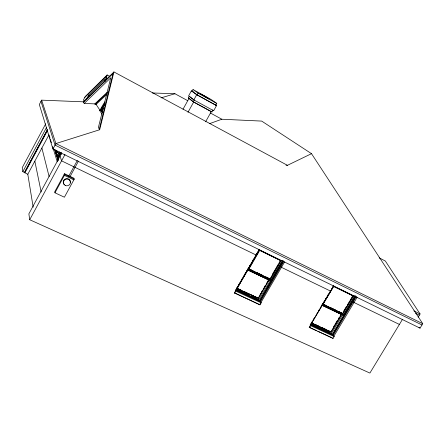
<?xml version="1.0" encoding="UTF-8"?>
<svg xmlns="http://www.w3.org/2000/svg" width="445" height="445" viewBox="0 0 445 445"><rect width="100%" height="100%" fill="white"/><g stroke="black" fill="none" stroke-linecap="round" stroke-linejoin="round"><path stroke-width="0.67" d="M77.313 160.45L68.814 176.098L69.982 176.698L69.637 176.409M99.302 129.111L113.024 73.597L83.521 102.283M52.944 149.042L55.903 143.546L99.674 129.745L113.926 71.934L287.431 165.323L311.506 153.67L422.75 323.699L420.036 328.143L52.944 149.042L39.327 104.48L41.63 100.147L83.248 101.822L113.926 71.934M105.776 80.328L107.145 74.971L109.581 76.273M104.136 81.925L104.814 79.288L88.705 95.046L86.463 99.202M105.12 81.53L106.477 76.206L84.773 97.438M45.713 123.805L22.25 167.637L22.829 171.67L27.801 174.268L33.175 207.186M22.829 171.67L46.425 127.632M24.475 172.443L47.404 129.667M24.503 172.627L47.398 129.918M24.842 172.877L47.609 130.413M27.801 174.268L48.972 134.824L49.985 138.122M55.625 151.684L56.281 150.46M55.681 151.867L56.276 150.766M55.391 149.993L55.035 149.82L56.276 153.764L55.92 153.592L57.194 151.222M60.253 152.641L57.322 158.07L56.037 153.964L57.633 151M56.576 153.208L57.177 152.095M57.9 151.356L56.398 154.137L57.483 157.591M57.005 156.078L59.129 152.145M57.066 156.267L59.496 151.773M58.022 160.3L57.444 158.465L60.709 152.418M59.53 154.849L60.448 153.147M61.265 152.246L57.811 158.643L58.289 160.161M61.71 153.063L28.875 213.856L29.72 219.747L369.895 373.066L402.491 319.343M29.72 219.747L65.003 154.498M68.919 175.808L64.536 173.711L54.713 191.834L54.963 192.802L64.397 197.218L74.248 179.118L73.92 178.206L70.171 176.409M54.963 192.802L64.831 174.607L64.536 173.711M102.011 114.131L99.747 110.672L101.143 108.096A15.247 3.02 -62.7 0 1 104.959 101.888M102.678 112.852L100.793 110.01L101.521 108.663A12.121 2.397 -62.7 0 1 104.191 104.252M102.645 112.463L101.132 110.188L101.861 108.836A12.121 2.403 -62.7 0 1 104.531 104.43M102.461 111.567L101.36 109.921L101.911 108.908A11.726 2.325 -62.7 0 1 104.492 104.642M69.976 176.732L78.476 161.084M193.275 91.876L191.406 90.819L188.597 95.886L193.831 99.903L213.667 110.727L216.537 105.587L215.491 104.836M193.28 101.822L188.346 97.978L189.281 96.292L194.237 100.092L193.28 101.822L212.004 112.018L212.955 110.304M193.03 89.534L192.095 91.225L197.124 94.902L215.831 105.17L216.787 103.457L211.331 99.608L193.03 89.534L198.086 93.172L216.787 103.457M183.006 109.248L189.03 98.384L193.686 102.005L211.297 111.595L205.596 121.791M193.831 99.903L196.718 94.707L191.406 90.819M197.124 94.902L198.086 93.172M187.985 112.262L193.686 102.005M236.974 287.826L237.663 286.63M238.359 285.44L239.393 283.649M240.083 282.453L240.773 281.262M241.463 280.066L242.497 278.275M243.187 277.085L243.877 275.889M244.566 274.693L245.607 272.907M246.296 271.711L246.986 270.516M247.676 269.325L248.711 267.534M249.4 266.338L250.09 265.148M252.51 260.97L253.199 259.774M255.614 255.597L257.683 252.015M258.378 250.819L259.068 249.628M259.185 249.762L235.594 290.212L260.353 301.749L261.176 302.845L260.008 304.847L234.415 292.86L259.496 249.489M259.34 249.879L236.117 290.029L259.468 300.814L282.903 260.609M234.632 293.172L235.806 291.136L235.589 290.83M252.777 261.849L248.727 268.858L270.21 279.21L280.973 260.737L259.535 250.168M253.455 260.681L254.128 259.513M254.807 258.345L255.48 257.177M256.159 256.009L258.523 251.92M270.21 279.21L248.894 269.069L259.713 250.368L280.973 260.737M260.097 294.434L260.787 293.255M261.476 292.07L262.506 290.301M263.195 289.117L263.885 287.937M264.575 286.758L265.259 285.573M266.294 283.804L266.983 282.62M267.668 281.44L268.357 280.255M269.064 280.105L247.77 269.993L237.035 288.555L258.384 298.445L269.064 280.105L268.702 279.666M272.618 274.009L275.043 269.842M275.739 268.652L278.164 264.486M278.859 263.295L280.589 260.319M270.026 278.987L280.784 260.531M259.468 300.814L258.762 299.886L282.175 260.781M259.591 301.298L282.92 261.287M259.708 301.454L283.393 260.831M260.353 301.749L283.738 261.643M260.064 304.03L284.705 261.793M310.304 324.817L311.011 323.626M311.723 322.43L312.429 321.234M313.135 320.038L314.198 318.247M317.035 313.469L317.741 312.279M318.804 310.488L319.51 309.292M320.222 308.096L321.284 306.305M322.347 304.514L324.822 300.33M325.534 299.14L326.597 297.343M327.303 296.153L328.366 294.362M332.615 287.192L333.322 285.996M328.894 293.733L310.666 324.472L332.315 334.479L355.316 295.964M329.595 292.554L330.646 290.78M331.347 289.6L333.45 286.052M350.471 299.73L352.93 295.608L353.391 296.053L342.828 313.747L323.064 304.347L322.853 304.119L323.916 302.327M324.622 301.137L325.328 299.941M326.035 298.751L327.097 296.96M328.16 295.168L330.635 290.997M331.341 289.801L332.404 288.015M310.171 324.655L333.16 335.374L334.167 336.531L333.021 338.445L309.225 327.292L333.811 285.829M323.064 304.347L333.683 286.447L353.391 296.053M309.498 327.62L310.649 325.673L310.376 325.351M333.5 326.958L334.195 325.79M334.896 324.622L337.338 320.528M338.384 318.77L339.084 317.602M340.13 315.85L340.826 314.676M321.663 304.953L341.398 314.326L330.919 331.887L311.745 323.003M311.333 322.959L331.136 332.126L341.621 314.559L341.398 314.326M343.79 310.922L346.249 306.8M347.306 305.031L348.007 303.857M348.713 302.678L349.764 300.909M332.315 334.479L331.453 333.494L342.7 314.659L340.236 313.491M322.197 305.181L343.145 315.132L354.854 295.519M332.421 334.935L355.644 296.053M332.565 335.096L355.8 296.203M333.16 335.374L356.395 296.481M333.878 336.197L357.174 297.227M418.133 317.151L420.074 313.964L385.353 261.037L379.173 257.85M107.145 74.971L85.29 96.476L83.476 99.841L84.166 101.004M83.248 101.822L84.205 103.446L110.772 77.764L98.378 127.543L99.674 129.745M84.205 103.446L94.818 103.885L107.34 92.148M94.818 103.885L95.13 104.358L107.312 92.972M95.13 104.358L96.103 104.403L107.128 94.123M209.512 123.665L221.838 119.232L261.688 121.09L311.506 153.67M161.084 97.855L174.946 93.739L187.734 100.692M68.814 176.098L69.186 176.181M99.747 110.672L100.203 110.621L96.103 104.403M152.357 92.983L174.946 93.739M286.046 165.229L287.431 165.323M234.415 292.86L260.008 304.847M309.225 327.292L316.645 330.713M317.886 331.28L332.115 337.827M236.707 288.104L241.101 290.134M243.61 291.297L247.37 293.044M249.256 293.911L253.644 295.947M254.896 296.526L257.405 297.688M311.545 322.764L313.397 323.626M315.872 324.767L319.577 326.485M321.435 327.348L325.762 329.35M328.232 330.496L331.136 332.126M236.874 288.327L258.211 298.211L268.886 279.888L247.598 269.776M238.809 290.251L242.581 291.992M252.638 296.648L253.895 297.227M316.707 326.285L318.553 327.142M321.635 328.566L325.951 330.563M237.029 289.528L238.292 290.112M239.549 290.691L243.32 292.437M244.578 293.021L248.978 295.057M252.126 296.509L256.526 298.545M311.294 323.877L314.376 325.306M315.611 325.874L319.31 327.587M322.391 329.011L329.79 332.437M236.1 289.406L258.762 299.886M311.083 324.077L331.453 333.494M235.806 291.136L261.176 302.845M310.649 325.673L334.167 336.531M248.243 269.787L250.752 270.983M252.009 271.578L258.289 274.559M259.546 275.155L267.706 279.032M322.391 305.014L330.39 308.813M331.62 309.397L339.007 312.907M247.937 269.915L270.582 280.667M321.874 305.181L341.621 314.559M252.938 270.727L248.555 268.641L248.894 269.069M256.693 272.512L262.333 275.194M266.088 276.979L269.842 278.77M323.259 304.18L325.729 305.353M330.045 307.412L335.597 310.048M339.301 311.811L342.828 313.747M322.853 304.119L342.606 313.514L353.163 295.83L333.466 286.224M64.831 174.607L74.248 179.118M73.837 179.875L64.419 175.369L64.13 174.468M57.444 158.465L58.184 158.821L58.568 160.044M256.253 255.096L61.571 160.845L60.058 156.117M330.663 291.141L281.457 267.356L280.845 266.605M399.399 324.438L354.02 302.505L353.274 301.71M56.037 153.964L56.76 154.315M422.75 323.699L55.903 143.546L41.63 100.147M421.977 324.972L55.058 145.12L40.973 101.388M413.861 310.888L420.074 313.964M415.619 313.319L419.346 315.16M100.793 110.01L101.132 110.188M101.36 109.921L102.383 110.449L102.934 109.437A11.72 2.342 -62.7 0 1 103.513 108.391M88.705 95.046L89.907 95.669M210.268 112.941L221.838 119.232M188.346 97.978L189.531 98.623M196.718 94.707L216.537 105.587M212.632 109.954L213.667 110.727M419.023 327.236L420.036 328.143M342.7 314.659L343.145 315.132M332.732 338.117L333.021 338.445M258.033 297.978L258.384 298.445M60.882 152.958L61.327 154.27M55.597 150.649L56.226 152.624M54.685 149.648L55.92 153.592M50.391 139.441L51.403 142.734M52.621 146.689L57.283 161.846M41.886 148.024L49.128 176.632M34.832 161.173L41.163 192.012M101.482 108.274A15.247 3.026 -62.7 0 1 102.105 107.145M104.158 103.752A15.247 3.026 -62.7 0 1 104.92 102.606M64.369 184.519A3.554 3.365 -13.1 0 1 63.78 180.231A3.554 3.365 -13.1 0 1 68.13 178.834A3.554 3.365 -13.1 0 1 70.227 182.645M207.142 97.572L200.634 93.995L209.022 98.907L207.142 97.572M65.265 185.476A3.56 3.371 -13.1 0 0 70.466 182.228A3.56 3.371 -13.1 0 0 65.02 179.63A3.56 3.371 -13.1 0 0 65.265 185.476"/></g></svg>
